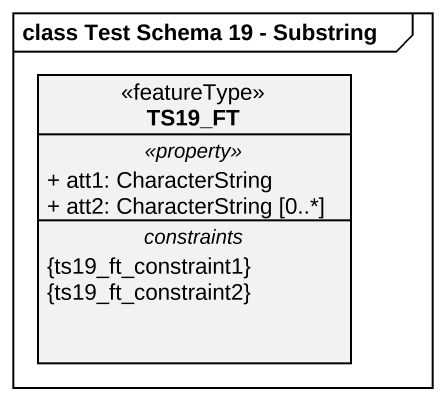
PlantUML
@startuml
mainframe class Test Schema 19 - Substring
hide circle
hide empty members
skinparam classAttributeIconSize 0
class TS19_FT <<featureType>> {
  .. <<property>> ..
  + att1: CharacterString
  + att2: CharacterString [0..*]
  -- constraints --
  {ts19_ft_constraint1}
  {ts19_ft_constraint2}
}
@enduml
